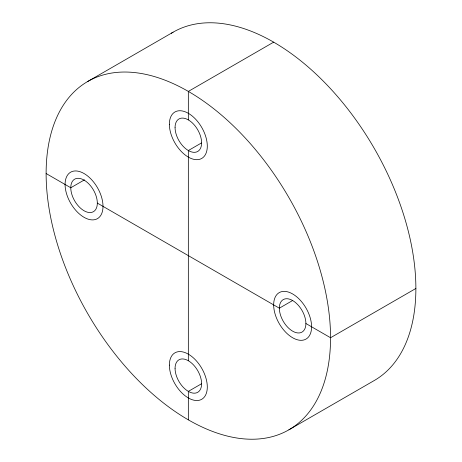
<?xml version="1.0" encoding="UTF-8"?>
<svg xmlns="http://www.w3.org/2000/svg" width="462" height="462" viewBox="0 0 462 462"><rect width="100%" height="100%" fill="white"/><g stroke="black" fill="none" stroke-linecap="round" stroke-linejoin="round"><path stroke-width="0.69" d="M87.774 81.456L173.106 32.19M273.666 42.152L188.334 91.418L188.334 119.883M84.459 179.857L70.773 187.757L46.119 173.527A201.12 116.118 60 0 1 259.442 154.47A201.12 116.118 60 0 1 259.442 438.9A201.12 116.118 60 0 1 46.119 173.527M201.403 142.989L188.334 150.537L188.334 360.73M292.417 300.635L279.354 308.183L97.32 203.084M201.403 383.841L188.334 391.383L188.334 419.848M415.881 288.473L330.549 337.739L305.902 323.504M288.894 429.81L374.226 380.544A201.12 116.118 60 0 0 373.313 146.737A201.12 116.118 60 0 0 171.298 33.27M169.375 124.261A26.813 15.483 60 0 0 197.817 159.644A26.813 15.483 60 0 0 197.817 121.72A26.813 15.483 60 0 0 169.375 124.261M65.084 184.471A26.813 15.483 60 0 0 93.526 219.854A26.813 15.483 60 0 0 93.526 181.93A26.813 15.483 60 0 0 65.084 184.471M169.375 365.107A26.813 15.483 60 0 0 197.817 400.49A26.813 15.483 60 0 0 197.817 362.566A26.813 15.483 60 0 0 169.375 365.107M273.666 304.897A26.813 15.483 60 0 0 302.108 340.28A26.813 15.483 60 0 0 302.108 302.356A26.813 15.483 60 0 0 273.666 304.897M279.354 308.183A18.769 10.84 60 0 0 299.261 332.946A18.769 10.84 60 0 0 299.261 306.404A18.769 10.84 60 0 0 279.354 308.183M175.063 127.547A18.769 10.84 60 0 0 194.97 152.31A18.769 10.84 60 0 0 194.97 125.768A18.769 10.84 60 0 0 175.063 127.547M70.773 187.757A18.769 10.84 60 0 0 90.685 212.526A18.769 10.84 60 0 0 90.685 185.978A18.769 10.84 60 0 0 70.773 187.757M175.063 368.393A18.769 10.84 60 0 0 194.97 393.162A18.769 10.84 60 0 0 194.97 366.614A18.769 10.84 60 0 0 175.063 368.393"/></g></svg>
